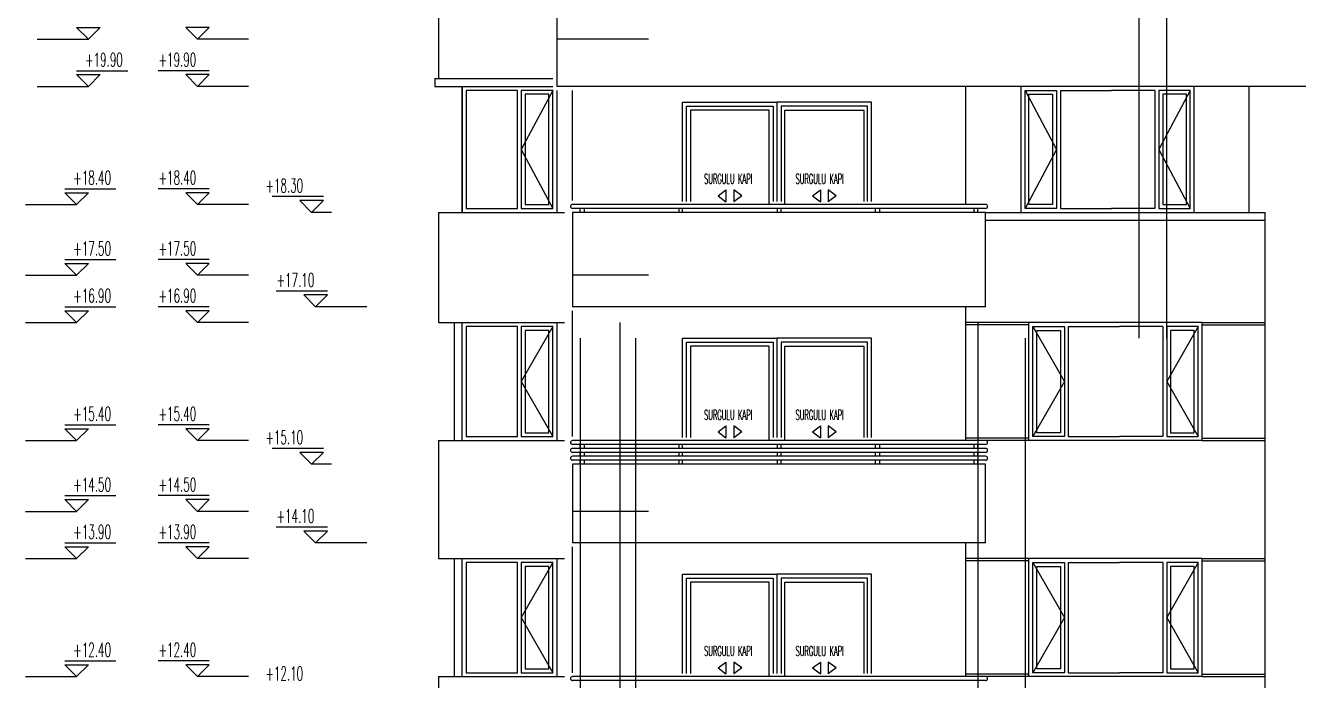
# Model space of a CAD drawing. Extents: x 78 to 306, y -397 to 18.
# Drawn here: x 279.0441 to 279.3676, y -396.6116 to -396.4451 of the extents above; entities that cross this region are included whole.
import ezdxf

# ---------------------------------------------------------------- set-up
doc = ezdxf.new("R2010")
doc.units = 0
doc.header["$LTSCALE"] = 0.5
doc.header["$MEASUREMENT"] = 0
doc.linetypes.add('DASHDOT2', pattern=[0.5, 0.25, -0.125, 0, -0.125])
doc.linetypes.add('DOT2', pattern=[0.125, 0, -0.125])
for name, color, linetype in [('AKS', 5, 'DASHDOT2'), ('IZDUSUM', 2, 'DOT2'), ('KAPI', 1, 'CONTINUOUS'), ('KOLON', 4, 'CONTINUOUS'), ('MERDIVEN', 3, 'CONTINUOUS'), ('OLCU', 31, 'CONTINUOUS'), ('TARAMA', 8, 'CONTINUOUS')]:
    doc.layers.add(name, color=color, linetype=linetype)
doc.styles.add('OLCU', font='romans.shx', dxfattribs={"width": 0.6, "height": 0.125})

msp = doc.modelspace()

# ---------------------------------------------------------------- linework, layer by layer
at = {"layer": 'AKS'}
for p, q in [((279.19514, -396.29556), (279.19514, -396.94956)), ((279.28614, -396.29556), (279.28614, -396.94956)), ((279.32714, -396.94956), (279.32714, -396.29556)), ((279.18514, -396.29956), (279.18514, -396.94956)), ((279.19914, -396.29956), (279.19914, -396.94956)), ((279.29814, -396.29956), (279.29814, -396.94956)), ((279.33414, -396.94956), (279.33414, -396.29956))]:
    msp.add_line(p, q, dxfattribs=at)
at = {"layer": 'IZDUSUM', "ltscale": 0.5}
for p, q in [((279.20244, -396.44856), (279.17914, -396.44856)), ((279.17814, -396.46156), (279.17014, -396.47656)), ((279.29814, -396.46156), (279.30614, -396.47656)), ((279.34014, -396.46156), (279.33214, -396.47656)), ((279.17014, -396.47656), (279.17814, -396.49156)), ((279.30614, -396.47656), (279.29814, -396.49156)), ((279.33214, -396.47656), (279.34014, -396.49156)), ((279.20244, -396.50856), (279.18314, -396.50856)), ((279.17814, -396.52156), (279.17014, -396.53556)), ((279.30014, -396.52156), (279.30814, -396.53556)), ((279.34214, -396.52156), (279.33414, -396.53556)), ((279.17014, -396.53556), (279.17814, -396.54956)), ((279.30814, -396.53556), (279.30014, -396.54956)), ((279.33414, -396.53556), (279.34214, -396.54956)), ((279.20244, -396.56856), (279.18314, -396.56856)), ((279.17814, -396.58156), (279.17014, -396.59556)), ((279.30014, -396.58156), (279.30814, -396.59556)), ((279.34214, -396.58156), (279.33414, -396.59556)), ((279.17014, -396.59556), (279.17814, -396.60956)), ((279.30814, -396.59556), (279.30014, -396.60956)), ((279.33414, -396.59556), (279.34214, -396.60956))]:
    msp.add_line(p, q, dxfattribs=at)
at = {"layer": 'KAPI', "ltscale": 1.4}
for p, q in [((279.14914, -396.43456), (279.14914, -396.45856)), ((279.14814, -396.45856), (279.17814, -396.45856)), ((279.14814, -396.45856), (279.14814, -396.46056)), ((279.14814, -396.46056), (279.17814, -396.46056)), ((279.15514, -396.46056), (279.15514, -396.49256)), ((279.15514, -396.49256), (279.15514, -396.46056)), ((279.16914, -396.46156), (279.15614, -396.46156)), ((279.15614, -396.46156), (279.15614, -396.49156)), ((279.16914, -396.49156), (279.16914, -396.46156)), ((279.17814, -396.46156), (279.17014, -396.46156)), ((279.17014, -396.46156), (279.17014, -396.49156)), ((279.17814, -396.49156), (279.17814, -396.46156)), ((279.17914, -396.46156), (279.17914, -396.49256)), ((279.29814, -396.46156), (279.30614, -396.46156)), ((279.29814, -396.49156), (279.29814, -396.46156)), ((279.30614, -396.46156), (279.30614, -396.49156)), ((279.30714, -396.46156), (279.32014, -396.46156)), ((279.30714, -396.46156), (279.30714, -396.49156)), ((279.33114, -396.46156), (279.32014, -396.46156)), ((279.33114, -396.46156), (279.33114, -396.49156)), ((279.34014, -396.46156), (279.33214, -396.46156)), ((279.33214, -396.46156), (279.33214, -396.49156)), ((279.34014, -396.49156), (279.34014, -396.46156)), ((279.17714, -396.46256), (279.17114, -396.46256)), ((279.17114, -396.46256), (279.17114, -396.49056)), ((279.17714, -396.49056), (279.17714, -396.46256)), ((279.29914, -396.46256), (279.30514, -396.46256)), ((279.29914, -396.49056), (279.29914, -396.46256)), ((279.30514, -396.46256), (279.30514, -396.49056)), ((279.33914, -396.46256), (279.33314, -396.46256)), ((279.33314, -396.46256), (279.33314, -396.49056)), ((279.33914, -396.49056), (279.33914, -396.46256)), ((279.17114, -396.49056), (279.17714, -396.49056)), ((279.28814, -396.49056), (279.18314, -396.49056)), ((279.30514, -396.49056), (279.29914, -396.49056)), ((279.33314, -396.49056), (279.33914, -396.49056)), ((279.14914, -396.49256), (279.14914, -396.52056)), ((279.14914, -396.49256), (279.18114, -396.49256)), ((279.15614, -396.49156), (279.16914, -396.49156)), ((279.17014, -396.49156), (279.17814, -396.49156)), ((279.28814, -396.49156), (279.18314, -396.49156)), ((279.18514, -396.49256), (279.18514, -396.49156)), ((279.18614, -396.49156), (279.18614, -396.49256)), ((279.21014, -396.49156), (279.21014, -396.49256)), ((279.21114, -396.49256), (279.21114, -396.49156)), ((279.23514, -396.49156), (279.23514, -396.49256)), ((279.23614, -396.49256), (279.23614, -396.49156)), ((279.26014, -396.49256), (279.26014, -396.49156)), ((279.26114, -396.49156), (279.26114, -396.49256)), ((279.28514, -396.49156), (279.28514, -396.49256)), ((279.28614, -396.49256), (279.28614, -396.49156)), ((279.30614, -396.49156), (279.29814, -396.49156)), ((279.30714, -396.49156), (279.32014, -396.49156)), ((279.33114, -396.49156), (279.32014, -396.49156)), ((279.33214, -396.49156), (279.34014, -396.49156)), ((279.14914, -396.52056), (279.18114, -396.52056)), ((279.15314, -396.55056), (279.15314, -396.52056)), ((279.15514, -396.55056), (279.15514, -396.52056)), ((279.16914, -396.52156), (279.15614, -396.52156)), ((279.15614, -396.52156), (279.15614, -396.54956)), ((279.16914, -396.54956), (279.16914, -396.52156)), ((279.17814, -396.52156), (279.17014, -396.52156)), ((279.17014, -396.52156), (279.17014, -396.54956)), ((279.17714, -396.52256), (279.17114, -396.52256)), ((279.17114, -396.52256), (279.17114, -396.54856)), ((279.17714, -396.54856), (279.17714, -396.52256)), ((279.17814, -396.54956), (279.17814, -396.52156)), ((279.17914, -396.52056), (279.17914, -396.55056)), ((279.30014, -396.52156), (279.30814, -396.52156)), ((279.30014, -396.54956), (279.30014, -396.52156)), ((279.30114, -396.52256), (279.30714, -396.52256)), ((279.30114, -396.54856), (279.30114, -396.52256)), ((279.30714, -396.52256), (279.30714, -396.54856)), ((279.30814, -396.52156), (279.30814, -396.54956)), ((279.30914, -396.52156), (279.32214, -396.52156)), ((279.30914, -396.52156), (279.30914, -396.54956)), ((279.33314, -396.52156), (279.32214, -396.52156)), ((279.33314, -396.52156), (279.33314, -396.54956)), ((279.34214, -396.52156), (279.33414, -396.52156)), ((279.33414, -396.52156), (279.33414, -396.54956)), ((279.34114, -396.52256), (279.33514, -396.52256)), ((279.33514, -396.52256), (279.33514, -396.54856)), ((279.34114, -396.54856), (279.34114, -396.52256)), ((279.34214, -396.54956), (279.34214, -396.52156)), ((279.17114, -396.54856), (279.17714, -396.54856)), ((279.30714, -396.54856), (279.30114, -396.54856)), ((279.33514, -396.54856), (279.34114, -396.54856)), ((279.14914, -396.55056), (279.14914, -396.58056)), ((279.14914, -396.55056), (279.18114, -396.55056)), ((279.15614, -396.54956), (279.16914, -396.54956)), ((279.17014, -396.54956), (279.17814, -396.54956)), ((279.28814, -396.55056), (279.18314, -396.55056)), ((279.28814, -396.55156), (279.18314, -396.55156)), ((279.28814, -396.55256), (279.18314, -396.55256)), ((279.18514, -396.55256), (279.18514, -396.55156)), ((279.18614, -396.55156), (279.18614, -396.55256)), ((279.21014, -396.55156), (279.21014, -396.55256)), ((279.21114, -396.55256), (279.21114, -396.55156)), ((279.23514, -396.55156), (279.23514, -396.55256)), ((279.23614, -396.55256), (279.23614, -396.55156)), ((279.26014, -396.55256), (279.26014, -396.55156)), ((279.26114, -396.55156), (279.26114, -396.55256)), ((279.28514, -396.55156), (279.28514, -396.55256)), ((279.28614, -396.55256), (279.28614, -396.55156)), ((279.30814, -396.54956), (279.30014, -396.54956)), ((279.30914, -396.54956), (279.32214, -396.54956)), ((279.33314, -396.54956), (279.32214, -396.54956)), ((279.33414, -396.54956), (279.34214, -396.54956)), ((279.28814, -396.55356), (279.18314, -396.55356)), ((279.28814, -396.55456), (279.18314, -396.55456)), ((279.28814, -396.55556), (279.18314, -396.55556)), ((279.18514, -396.55456), (279.18514, -396.55356)), ((279.18514, -396.55656), (279.18514, -396.55556)), ((279.18614, -396.55356), (279.18614, -396.55456)), ((279.18614, -396.55556), (279.18614, -396.55656)), ((279.21014, -396.55356), (279.21014, -396.55456)), ((279.21014, -396.55556), (279.21014, -396.55656)), ((279.21114, -396.55456), (279.21114, -396.55356)), ((279.21114, -396.55656), (279.21114, -396.55556)), ((279.23514, -396.55356), (279.23514, -396.55456)), ((279.23514, -396.55556), (279.23514, -396.55656)), ((279.23614, -396.55456), (279.23614, -396.55356)), ((279.23614, -396.55656), (279.23614, -396.55556)), ((279.26014, -396.55456), (279.26014, -396.55356)), ((279.26014, -396.55656), (279.26014, -396.55556)), ((279.26114, -396.55356), (279.26114, -396.55456)), ((279.26114, -396.55556), (279.26114, -396.55656)), ((279.28514, -396.55356), (279.28514, -396.55456)), ((279.28514, -396.55556), (279.28514, -396.55656)), ((279.28614, -396.55456), (279.28614, -396.55356)), ((279.28614, -396.55656), (279.28614, -396.55556)), ((279.14914, -396.58056), (279.18114, -396.58056)), ((279.15314, -396.61056), (279.15314, -396.58056)), ((279.15514, -396.61056), (279.15514, -396.58056)), ((279.16914, -396.58156), (279.15614, -396.58156)), ((279.15614, -396.58156), (279.15614, -396.60956)), ((279.16914, -396.60956), (279.16914, -396.58156)), ((279.17814, -396.58156), (279.17014, -396.58156)), ((279.17014, -396.58156), (279.17014, -396.60956)), ((279.17814, -396.60956), (279.17814, -396.58156)), ((279.17914, -396.58056), (279.17914, -396.61056)), ((279.30014, -396.58156), (279.30814, -396.58156)), ((279.30014, -396.60956), (279.30014, -396.58156)), ((279.30814, -396.58156), (279.30814, -396.60956)), ((279.30914, -396.58156), (279.32214, -396.58156)), ((279.30914, -396.58156), (279.30914, -396.60956)), ((279.33314, -396.58156), (279.32214, -396.58156)), ((279.33314, -396.58156), (279.33314, -396.60956)), ((279.34214, -396.58156), (279.33414, -396.58156)), ((279.33414, -396.58156), (279.33414, -396.60956)), ((279.34214, -396.60956), (279.34214, -396.58156)), ((279.17714, -396.58256), (279.17114, -396.58256)), ((279.17114, -396.58256), (279.17114, -396.60856)), ((279.17714, -396.60856), (279.17714, -396.58256)), ((279.30114, -396.58256), (279.30714, -396.58256)), ((279.30114, -396.60856), (279.30114, -396.58256)), ((279.30714, -396.58256), (279.30714, -396.60856)), ((279.34114, -396.58256), (279.33514, -396.58256)), ((279.33514, -396.58256), (279.33514, -396.60856)), ((279.34114, -396.60856), (279.34114, -396.58256)), ((279.14914, -396.61056), (279.14914, -396.64056)), ((279.14914, -396.61056), (279.18114, -396.61056)), ((279.15614, -396.60956), (279.16914, -396.60956)), ((279.17014, -396.60956), (279.17814, -396.60956)), ((279.17114, -396.60856), (279.17714, -396.60856)), ((279.28814, -396.61056), (279.18314, -396.61056)), ((279.30814, -396.60956), (279.30014, -396.60956)), ((279.30714, -396.60856), (279.30114, -396.60856)), ((279.30914, -396.60956), (279.32214, -396.60956)), ((279.33314, -396.60956), (279.32214, -396.60956)), ((279.33414, -396.60956), (279.34214, -396.60956)), ((279.33514, -396.60856), (279.34114, -396.60856)), ((279.28814, -396.61156), (279.18314, -396.61156))]:
    msp.add_line(p, q, dxfattribs=at)
at = {"layer": 'KAPI'}
for p, q in [((279.23514, -396.4898), (279.23514, -396.46456)), ((279.23514, -396.4898), (279.23514, -396.46456)), ((279.21214, -396.4898), (279.21214, -396.46556)), ((279.21214, -396.46556), (279.23414, -396.46556)), ((279.23314, -396.46656), (279.21314, -396.46656)), ((279.21314, -396.46656), (279.21314, -396.4898)), ((279.23314, -396.49056), (279.23314, -396.46656)), ((279.23414, -396.46556), (279.23414, -396.4898)), ((279.25814, -396.46556), (279.23614, -396.46556)), ((279.23614, -396.46556), (279.23614, -396.4898)), ((279.23714, -396.46656), (279.25714, -396.46656)), ((279.23714, -396.49056), (279.23714, -396.46656)), ((279.25714, -396.46656), (279.25714, -396.4898)), ((279.25814, -396.4898), (279.25814, -396.46556)), ((279.21214, -396.5498), (279.21214, -396.52556)), ((279.21214, -396.52556), (279.23414, -396.52556)), ((279.23314, -396.52656), (279.21314, -396.52656)), ((279.21314, -396.52656), (279.21314, -396.5498)), ((279.23314, -396.55056), (279.23314, -396.52656)), ((279.23414, -396.52556), (279.23414, -396.5498)), ((279.23514, -396.5498), (279.23514, -396.52456)), ((279.23514, -396.5498), (279.23514, -396.52456)), ((279.25814, -396.52556), (279.23614, -396.52556)), ((279.23614, -396.52556), (279.23614, -396.5498)), ((279.23714, -396.52656), (279.25714, -396.52656)), ((279.23714, -396.55056), (279.23714, -396.52656)), ((279.25714, -396.52656), (279.25714, -396.5498)), ((279.25814, -396.5498), (279.25814, -396.52556)), ((279.23514, -396.6098), (279.23514, -396.58456)), ((279.23514, -396.6098), (279.23514, -396.58456)), ((279.21214, -396.6098), (279.21214, -396.58556)), ((279.21214, -396.58556), (279.23414, -396.58556)), ((279.23314, -396.58656), (279.21314, -396.58656)), ((279.21314, -396.58656), (279.21314, -396.6098)), ((279.23314, -396.61056), (279.23314, -396.58656)), ((279.23414, -396.58556), (279.23414, -396.6098)), ((279.25814, -396.58556), (279.23614, -396.58556)), ((279.23614, -396.58556), (279.23614, -396.6098)), ((279.23714, -396.58656), (279.25714, -396.58656)), ((279.23714, -396.61056), (279.23714, -396.58656)), ((279.25714, -396.58656), (279.25714, -396.6098)), ((279.25814, -396.6098), (279.25814, -396.58556))]:
    msp.add_line(p, q, dxfattribs=at)
at = {"layer": 'KAPI', "ltscale": 1.4}
for centre, start, end in [((279.18314, -396.49106), 90, 270), ((279.28814, -396.49106), 270, 90), ((279.18314, -396.55106), 90, 270), ((279.18314, -396.55306), 90, 270), ((279.28814, -396.55106), 270, 90), ((279.28814, -396.55306), 270, 90), ((279.18314, -396.55506), 90, 270), ((279.28814, -396.55506), 270, 90), ((279.18314, -396.61106), 90, 270), ((279.28814, -396.61106), 270, 90)]:
    msp.add_arc(centre, 0.0005, start, end, dxfattribs=at)
at = {"layer": 'KOLON'}
for p, q in [((279.17914, -396.43256), (279.17914, -396.46056)), ((279.37714, -396.46056), (279.17914, -396.46056)), ((279.28314, -396.49056), (279.28314, -396.46056)), ((279.29714, -396.49256), (279.29714, -396.46056)), ((279.34114, -396.46056), (279.29714, -396.46056)), ((279.34114, -396.49256), (279.34114, -396.46056)), ((279.35514, -396.49256), (279.35514, -396.46056)), ((279.18314, -396.49256), (279.18314, -396.51656)), ((279.28814, -396.49256), (279.18314, -396.49256)), ((279.28814, -396.51656), (279.28814, -396.49256)), ((279.28814, -396.49256), (279.35914, -396.49256)), ((279.35914, -396.81456), (279.35914, -396.49256)), ((279.28814, -396.49456), (279.35914, -396.49456)), ((279.28814, -396.51656), (279.18314, -396.51656)), ((279.28314, -396.55056), (279.28314, -396.51656)), ((279.29914, -396.55056), (279.29914, -396.52056)), ((279.34314, -396.52056), (279.29914, -396.52056)), ((279.34314, -396.55056), (279.34314, -396.52056)), ((279.34314, -396.55056), (279.29914, -396.55056)), ((279.18314, -396.55656), (279.18314, -396.57656)), ((279.28814, -396.55656), (279.18314, -396.55656)), ((279.28814, -396.57656), (279.28814, -396.55656)), ((279.28814, -396.57656), (279.18314, -396.57656)), ((279.28314, -396.61056), (279.28314, -396.57656)), ((279.29914, -396.61056), (279.29914, -396.58056)), ((279.34314, -396.58056), (279.29914, -396.58056)), ((279.34314, -396.61056), (279.34314, -396.58056)), ((279.34314, -396.61056), (279.29914, -396.61056))]:
    msp.add_line(p, q, dxfattribs=at)
at = {"layer": 'MERDIVEN', "ltscale": 1.4}
for p, q in [((279.22014, -396.48835), (279.22214, -396.48685)), ((279.22214, -396.48685), (279.22214, -396.48985)), ((279.22414, -396.48685), (279.22414, -396.48985)), ((279.22614, -396.48835), (279.22414, -396.48685)), ((279.24414, -396.48835), (279.24614, -396.48685)), ((279.24614, -396.48685), (279.24614, -396.48985)), ((279.24814, -396.48685), (279.24814, -396.48985)), ((279.25014, -396.48835), (279.24814, -396.48685)), ((279.22014, -396.48835), (279.22214, -396.48985)), ((279.22614, -396.48835), (279.22414, -396.48985)), ((279.24414, -396.48835), (279.24614, -396.48985)), ((279.25014, -396.48835), (279.24814, -396.48985)), ((279.22014, -396.54835), (279.22214, -396.54685)), ((279.22014, -396.54835), (279.22214, -396.54985)), ((279.22214, -396.54685), (279.22214, -396.54985)), ((279.22414, -396.54685), (279.22414, -396.54985)), ((279.22614, -396.54835), (279.22414, -396.54685)), ((279.22614, -396.54835), (279.22414, -396.54985)), ((279.24414, -396.54835), (279.24614, -396.54685)), ((279.24414, -396.54835), (279.24614, -396.54985)), ((279.24614, -396.54685), (279.24614, -396.54985)), ((279.24814, -396.54685), (279.24814, -396.54985)), ((279.25014, -396.54835), (279.24814, -396.54685)), ((279.25014, -396.54835), (279.24814, -396.54985)), ((279.22014, -396.60835), (279.22214, -396.60685)), ((279.22214, -396.60685), (279.22214, -396.60985)), ((279.22414, -396.60685), (279.22414, -396.60985)), ((279.22614, -396.60835), (279.22414, -396.60685)), ((279.24414, -396.60835), (279.24614, -396.60685)), ((279.24614, -396.60685), (279.24614, -396.60985)), ((279.24814, -396.60685), (279.24814, -396.60985)), ((279.25014, -396.60835), (279.24814, -396.60685)), ((279.22014, -396.60835), (279.22214, -396.60985)), ((279.22614, -396.60835), (279.22414, -396.60985)), ((279.24414, -396.60835), (279.24614, -396.60985)), ((279.25014, -396.60835), (279.24814, -396.60985))]:
    msp.add_line(p, q, dxfattribs=at)
at = {"layer": 'OLCU'}
for p, q in [((279.06014, -396.44856), (279.05714, -396.44556)), ((279.05714, -396.44556), (279.06314, -396.44556)), ((279.06014, -396.44856), (279.06314, -396.44556)), ((279.08786, -396.44856), (279.08486, -396.44556)), ((279.09086, -396.44556), (279.08486, -396.44556)), ((279.08786, -396.44856), (279.09086, -396.44556)), ((279.04714, -396.44856), (279.06014, -396.44856)), ((279.10086, -396.44856), (279.08786, -396.44856)), ((279.05714, -396.45656), (279.07014, -396.45656)), ((279.06014, -396.46056), (279.05714, -396.45756)), ((279.05714, -396.45756), (279.06314, -396.45756)), ((279.06014, -396.46056), (279.06314, -396.45756)), ((279.09086, -396.45656), (279.07786, -396.45656)), ((279.08786, -396.46056), (279.08486, -396.45756)), ((279.09086, -396.45756), (279.08486, -396.45756)), ((279.08786, -396.46056), (279.09086, -396.45756)), ((279.04714, -396.46056), (279.06014, -396.46056)), ((279.10086, -396.46056), (279.08786, -396.46056)), ((279.18314, -396.48956), (279.18314, -396.46156)), ((279.21114, -396.4898), (279.21114, -396.46456)), ((279.21114, -396.4898), (279.21114, -396.46456)), ((279.21114, -396.46456), (279.23514, -396.46456)), ((279.25914, -396.46456), (279.23514, -396.46456)), ((279.25914, -396.4898), (279.25914, -396.46456)), ((279.05414, -396.48656), (279.06714, -396.48656)), ((279.05714, -396.49056), (279.05414, -396.48756)), ((279.05414, -396.48756), (279.06014, -396.48756)), ((279.05714, -396.49056), (279.06014, -396.48756)), ((279.09086, -396.48656), (279.07786, -396.48656)), ((279.08786, -396.49056), (279.08486, -396.48756)), ((279.09086, -396.48756), (279.08486, -396.48756)), ((279.08786, -396.49056), (279.09086, -396.48756)), ((279.04414, -396.49056), (279.05714, -396.49056)), ((279.10086, -396.49056), (279.08786, -396.49056)), ((279.11986, -396.48856), (279.10686, -396.48856)), ((279.11686, -396.49256), (279.11386, -396.48956)), ((279.11986, -396.48956), (279.11386, -396.48956)), ((279.11686, -396.49256), (279.11986, -396.48956)), ((279.12194, -396.49256), (279.11686, -396.49256)), ((279.05414, -396.50456), (279.06714, -396.50456)), ((279.05714, -396.50856), (279.05414, -396.50556)), ((279.05414, -396.50556), (279.06014, -396.50556)), ((279.05714, -396.50856), (279.06014, -396.50556)), ((279.09086, -396.50456), (279.07786, -396.50456)), ((279.08786, -396.50856), (279.08486, -396.50556)), ((279.09086, -396.50556), (279.08486, -396.50556)), ((279.08786, -396.50856), (279.09086, -396.50556)), ((279.04414, -396.50856), (279.05714, -396.50856)), ((279.10086, -396.50856), (279.08786, -396.50856)), ((279.12086, -396.51256), (279.10786, -396.51256)), ((279.11786, -396.51656), (279.11486, -396.51356)), ((279.12086, -396.51356), (279.11486, -396.51356)), ((279.11786, -396.51656), (279.12086, -396.51356)), ((279.05414, -396.51656), (279.06714, -396.51656)), ((279.09086, -396.51656), (279.07786, -396.51656)), ((279.13086, -396.51656), (279.11786, -396.51656)), ((279.05714, -396.52056), (279.05414, -396.51756)), ((279.05414, -396.51756), (279.06014, -396.51756)), ((279.05714, -396.52056), (279.06014, -396.51756)), ((279.08786, -396.52056), (279.08486, -396.51756)), ((279.09086, -396.51756), (279.08486, -396.51756)), ((279.08786, -396.52056), (279.09086, -396.51756)), ((279.18314, -396.54956), (279.18314, -396.51756)), ((279.04414, -396.52056), (279.05714, -396.52056)), ((279.10086, -396.52056), (279.08786, -396.52056)), ((279.21114, -396.5498), (279.21114, -396.52456)), ((279.21114, -396.5498), (279.21114, -396.52456)), ((279.21114, -396.52456), (279.23514, -396.52456)), ((279.25914, -396.52456), (279.23514, -396.52456)), ((279.25914, -396.5498), (279.25914, -396.52456)), ((279.05414, -396.54656), (279.06714, -396.54656)), ((279.05714, -396.55056), (279.05414, -396.54756)), ((279.05414, -396.54756), (279.06014, -396.54756)), ((279.05714, -396.55056), (279.06014, -396.54756)), ((279.09086, -396.54656), (279.07786, -396.54656)), ((279.08786, -396.55056), (279.08486, -396.54756)), ((279.09086, -396.54756), (279.08486, -396.54756)), ((279.08786, -396.55056), (279.09086, -396.54756)), ((279.04414, -396.55056), (279.05714, -396.55056)), ((279.10086, -396.55056), (279.08786, -396.55056)), ((279.11986, -396.55256), (279.10686, -396.55256)), ((279.11686, -396.55656), (279.11386, -396.55356)), ((279.11986, -396.55356), (279.11386, -396.55356)), ((279.11686, -396.55656), (279.11986, -396.55356)), ((279.12194, -396.55656), (279.11686, -396.55656)), ((279.05414, -396.56456), (279.06714, -396.56456)), ((279.05714, -396.56856), (279.05414, -396.56556)), ((279.05414, -396.56556), (279.06014, -396.56556)), ((279.05714, -396.56856), (279.06014, -396.56556)), ((279.09086, -396.56456), (279.07786, -396.56456)), ((279.08786, -396.56856), (279.08486, -396.56556)), ((279.09086, -396.56556), (279.08486, -396.56556)), ((279.08786, -396.56856), (279.09086, -396.56556)), ((279.04414, -396.56856), (279.05714, -396.56856)), ((279.10086, -396.56856), (279.08786, -396.56856)), ((279.12086, -396.57256), (279.10786, -396.57256)), ((279.11786, -396.57656), (279.11486, -396.57356)), ((279.12086, -396.57356), (279.11486, -396.57356)), ((279.11786, -396.57656), (279.12086, -396.57356)), ((279.05414, -396.57656), (279.06714, -396.57656)), ((279.05714, -396.58056), (279.05414, -396.57756)), ((279.05414, -396.57756), (279.06014, -396.57756)), ((279.05714, -396.58056), (279.06014, -396.57756)), ((279.09086, -396.57656), (279.07786, -396.57656)), ((279.08786, -396.58056), (279.08486, -396.57756)), ((279.09086, -396.57756), (279.08486, -396.57756)), ((279.08786, -396.58056), (279.09086, -396.57756)), ((279.13086, -396.57656), (279.11786, -396.57656)), ((279.18314, -396.60956), (279.18314, -396.57756)), ((279.04414, -396.58056), (279.05714, -396.58056)), ((279.10086, -396.58056), (279.08786, -396.58056)), ((279.21114, -396.6098), (279.21114, -396.58456)), ((279.21114, -396.6098), (279.21114, -396.58456)), ((279.21114, -396.58456), (279.23514, -396.58456)), ((279.25914, -396.58456), (279.23514, -396.58456)), ((279.25914, -396.6098), (279.25914, -396.58456)), ((279.05414, -396.60656), (279.06714, -396.60656)), ((279.05714, -396.61056), (279.05414, -396.60756)), ((279.05414, -396.60756), (279.06014, -396.60756)), ((279.05714, -396.61056), (279.06014, -396.60756)), ((279.09086, -396.60656), (279.07786, -396.60656)), ((279.08786, -396.61056), (279.08486, -396.60756)), ((279.09086, -396.60756), (279.08486, -396.60756)), ((279.08786, -396.61056), (279.09086, -396.60756)), ((279.04414, -396.61056), (279.05714, -396.61056)), ((279.10086, -396.61056), (279.08786, -396.61056))]:
    msp.add_line(p, q, dxfattribs=at)
at = {"layer": 'TARAMA', "ltscale": 1.4}
for p, q in [((279.29914, -396.52056), (279.28314, -396.52056)), ((279.29914, -396.52116), (279.28314, -396.52116)), ((279.34314, -396.52056), (279.35914, -396.52056)), ((279.34314, -396.52116), (279.35914, -396.52116)), ((279.29914, -396.54996), (279.28314, -396.54996)), ((279.29914, -396.55056), (279.28314, -396.55056)), ((279.34314, -396.54996), (279.35914, -396.54996)), ((279.34314, -396.55056), (279.35914, -396.55056)), ((279.29914, -396.58056), (279.28314, -396.58056)), ((279.29914, -396.58116), (279.28314, -396.58116)), ((279.34314, -396.58056), (279.35914, -396.58056)), ((279.34314, -396.58116), (279.35914, -396.58116)), ((279.29914, -396.60996), (279.28314, -396.60996)), ((279.29914, -396.61056), (279.28314, -396.61056)), ((279.34314, -396.60996), (279.35914, -396.60996)), ((279.34314, -396.61056), (279.35914, -396.61056))]:
    msp.add_line(p, q, dxfattribs=at)

# ---------------------------------------------------------------- texts
at = {"layer": 'KAPI', "style": 'OLCU', "width": 0.5}
for p in [(279.21658, -396.48529), (279.23983, -396.48529), (279.21658, -396.54529), (279.23983, -396.54529), (279.21658, -396.60529), (279.23983, -396.60529)]:
    msp.add_text('SURGULU KAPI', height=0.0025, dxfattribs=at).set_placement(p)
at = {"layer": 'OLCU', "style": 'OLCU', "width": 0.55}
for s, p in [('+19.90', (279.05931, -396.45551)), ('+19.90', (279.07797, -396.45551)), ('+18.40', (279.05631, -396.48551)), ('+18.40', (279.07797, -396.48551)), ('+18.30', (279.10513, -396.48751)), ('+17.50', (279.05631, -396.50351)), ('+17.50', (279.07797, -396.50351)), ('+17.10', (279.10797, -396.51151)), ('+16.90', (279.05631, -396.51551)), ('+16.90', (279.07797, -396.51551)), ('+15.40', (279.05631, -396.54551)), ('+15.40', (279.07797, -396.54551)), ('+15.10', (279.10513, -396.55151)), ('+14.50', (279.05631, -396.56351)), ('+14.50', (279.07797, -396.56351)), ('+14.10', (279.10797, -396.57151)), ('+13.90', (279.05631, -396.57551)), ('+13.90', (279.07797, -396.57551)), ('+12.40', (279.05631, -396.60551)), ('+12.40', (279.07797, -396.60551)), ('+12.10', (279.10513, -396.61151))]:
    msp.add_text(s, height=0.0035, dxfattribs=at).set_placement(p)

doc.saveas('drawing.dxf')
